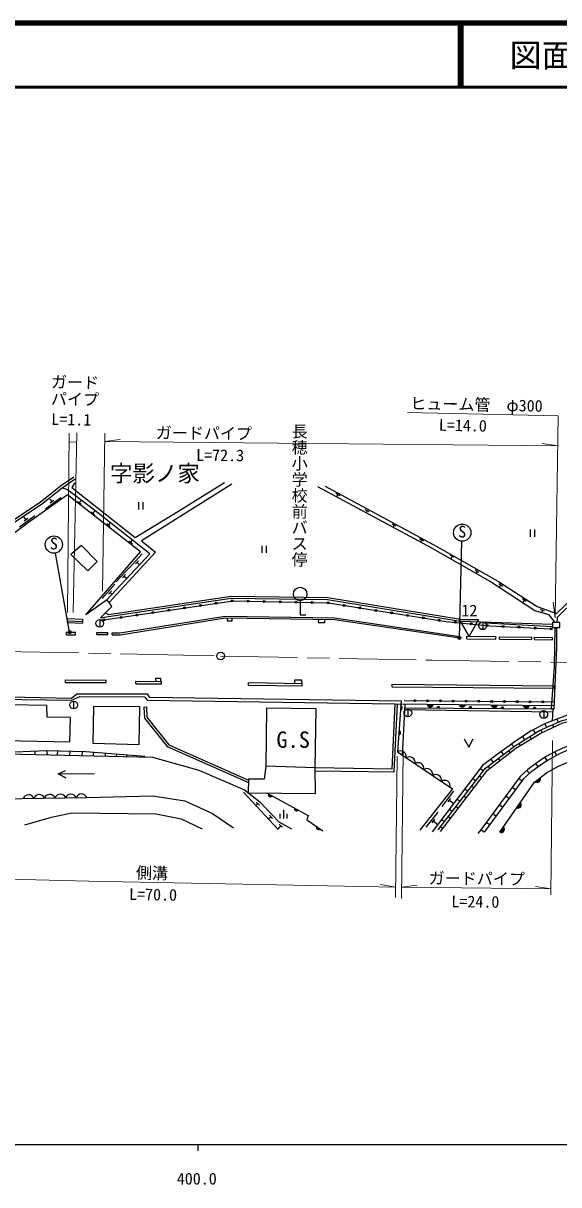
# Model space of a CAD drawing. Units: millimetres at full size, sheet at 1:1000; details may follow other scales. Extents: x 40000 to 680000, y 20000 to 380000.
# Drawn here: x 440784 to 524282, y 198715 to 380000 of the extents above; entities that cross this region are included whole.
import ezdxf
from ezdxf.enums import TextEntityAlignment as Align

# ---------------------------------------------------------------- set-up
doc = ezdxf.new("R2010")
doc.units = ezdxf.units.MM
doc.header["$LTSCALE"] = 1000
doc.linetypes.add('CHAIN', pattern=[18.5, 12, -1.5, 3.5, -1.5])
for name, color, linetype, lineweight in [('M-BGD', 7, 'Continuous', 25), ('M-BGD-EXST', 7, 'Continuous', 25), ('M-BMK', 2, 'CHAIN', 13), ('M-BMK-SRVR', 3, 'Continuous', 25), ('M-STR-HTXT', 7, 'Continuous', 13), ('M-TTL', 2, 'Continuous', 140), ('M-TTL-BAND', 7, 'Continuous', 25), ('M-TTL-LINE', 7, 'Continuous', 50)]:
    doc.layers.add(name, color=color, linetype=linetype, lineweight=lineweight)
doc.layers.add('M-BMK-HTXT', color=7, linetype='Continuous')
doc.layers.add('M-TTL-TXT', color=7, linetype='Continuous')
doc.styles.add('@ＭＳ ゴシック', font='')
doc.styles.add('ＭＳ ゴシック', font='')
doc.styles.get('@ＭＳ ゴシック').set_extended_font_data('@MS Gothic')
doc.styles.get('ＭＳ ゴシック').set_extended_font_data('MS Gothic')

msp = doc.modelspace()

# ---------------------------------------------------------------- hatches: boundary and pattern name
at = {"layer": 'M-BGD'}
for points in [[(499626, 272840), (499631, 273466, -0.84072)], [(503743, 273710), (504734, 273702, -0.82183)], [(505305, 273131), (505706, 273128, 0.4608), (505507, 273364, 0.4608)], [(508743, 273667), (509733, 273658, -0.82183)], [(510304, 273089), (510706, 273086, 0.4608), (510507, 273322, 0.4608)], [(513743, 273623), (514733, 273614, -0.82183)], [(515304, 273047), (515706, 273044, 0.4608), (515507, 273281, 0.4608)], [(518742, 273579), (519733, 273571, -0.82183)], [(520304, 273005), (520706, 273002, 0.4608), (520507, 273239, 0.4608)], [(499332, 268962), (499380, 269586, -0.84072)], [(520596, 261642), (521381, 262246, -0.82183)], [(479014, 259694), (479565, 259396, -0.84072)], [(483093, 257489), (483644, 257192, -0.84072)], [(517733, 257549), (518295, 258365, -0.82183)], [(486542, 254602), (487058, 254247, -0.84072)], [(515096, 253726), (515658, 254542, -0.82183)]]:
    msp.add_hatch(color=256, dxfattribs=at).paths.add_polyline_path(points)
at = {"layer": 'M-BGD-EXST'}
for points in [[(448238, 285083, -1), (447799, 284844, -0.41421), (447899, 285183, -0.41421)], [(509000, 284196, -1), (508561, 283957, -0.41421), (508661, 284296, -0.41421)]]:
    msp.add_hatch(color=256, dxfattribs=at).paths.add_polyline_path(points)

# ---------------------------------------------------------------- linework, layer by layer
at = {"layer": 'M-BGD'}
for p, q in [((490139, 306254), (489529, 306596)), ((489834, 306425), (489635, 306071)), ((444231, 304222), (446667, 305973)), ((445274, 305341), (444990, 305736)), ((444990, 305137), (445558, 305545)), ((449261, 305359), (449808, 304922)), ((449534, 305140), (449852, 305538)), ((458741, 305238), (458741, 304120)), ((459408, 305238), (459408, 304120)), ((440177, 301383), (442578, 303182)), ((441198, 302523), (440873, 302955)), ((451382, 303737), (451904, 303271)), ((451643, 303504), (451993, 303897)), ((494719, 303753), (494093, 304066)), ((494406, 303909), (494247, 303589)), ((440917, 302313), (441478, 302733)), ((453831, 301911), (454356, 301448)), ((454093, 301679), (454389, 302015)), ((498923, 301525), (498283, 301808)), ((498603, 301666), (498452, 301327)), ((519847, 300965), (519847, 299847)), ((520513, 300965), (520513, 299847)), ((457282, 299242), (457798, 298770)), ((457540, 299006), (457824, 299317)), ((503189, 299179), (502571, 299507)), ((502880, 299343), (502715, 299033)), ((477990, 298450), (477990, 297332)), ((478656, 298450), (478656, 297332)), ((459313, 297170), (457289, 294956)), ((458759, 296119), (458286, 295602)), ((458523, 295860), (458934, 295484)), ((507950, 296651), (507339, 296993)), ((507645, 296822), (507412, 296406)), ((457304, 295009), (455282, 292793)), ((456751, 293957), (456279, 293440)), ((456515, 293699), (456913, 293335)), ((511844, 294279), (511252, 294653)), ((511548, 294466), (511349, 294152)), ((455073, 292460), (453100, 290199)), ((515507, 292108), (514918, 292486)), ((515213, 292297), (514985, 291943)), ((454543, 291396), (454083, 290869)), ((454313, 291132), (454603, 290879)), ((519200, 289750), (518623, 290147)), ((483963, 289859), (483963, 287684)), ((518911, 289948), (518634, 289545)), ((522061, 288235), (521411, 288495)), ((521736, 288365), (521590, 288001)), ((447675, 286464), (447702, 287090)), ((447675, 286464), (450007, 286361)), ((447687, 286749), (450019, 286645)), ((447702, 287090), (450034, 286987)), ((450034, 286987), (450007, 286361)), ((452708, 286928), (452708, 285728)), ((483963, 287684), (484853, 287684)), ((508922, 286704), (508970, 287003)), ((508922, 286704), (523282, 286228)), ((512423, 286553), (512423, 285353)), ((447531, 284967), (448947, 284971)), ((447532, 284541), (447531, 284967)), ((448949, 284545), (448947, 284971)), ((452242, 284909), (453968, 284930)), ((452246, 284596), (452242, 284909)), ((453972, 284617), (453968, 284930)), ((454673, 284571), (454673, 284832)), ((523282, 285815), (512855, 286355)), ((447532, 284541), (448949, 284545)), ((452246, 284596), (453972, 284617)), ((508481, 284105), (508519, 284363)), ((509935, 283936), (509940, 284321)), ((509935, 283936), (514463, 283878)), ((509940, 284321), (514468, 284264)), ((514463, 283878), (514468, 284264)), ((515034, 283871), (515039, 284256)), ((515034, 283871), (520083, 283806)), ((515039, 284256), (520088, 284192)), ((520083, 283806), (520088, 284192)), ((520511, 283801), (520516, 284186)), ((520511, 283801), (523300, 283765)), ((520516, 284186), (523305, 284151)), ((523300, 283765), (523305, 284151)), ((447348, 277103), (447350, 277503)), ((447350, 277503), (453713, 277480)), ((453711, 277080), (453713, 277480)), ((447348, 277103), (453711, 277080)), ((458352, 276918), (458356, 277318)), ((458352, 276918), (462353, 276876)), ((458356, 277318), (462357, 277276)), ((462353, 276876), (462353, 277276)), ((475916, 276694), (475922, 277094)), ((475916, 276694), (484290, 276566)), ((475922, 277094), (484296, 276966)), ((484290, 276566), (484296, 276966)), ((498300, 276425), (498303, 276825)), ((498300, 276425), (523552, 276211)), ((498303, 276825), (523555, 276611)), ((523552, 276211), (523555, 276611)), ((448644, 274197), (448644, 272997)), ((498743, 273754), (523609, 273537)), ((499733, 274259), (499129, 266277)), ((500272, 273741), (499871, 265779)), ((500182, 274288), (523625, 274065)), ((500229, 272906), (523327, 272546)), ((500305, 273173), (523125, 272982)), ((500755, 272956), (500755, 271756)), ((521949, 272714), (521949, 271514)), ((523352, 272980), (523245, 271116)), ((522129, 270680), (522397, 270094)), ((523306, 270510), (523482, 270126)), ((524003, 271392), (524216, 270925)), ((518607, 268641), (518917, 268134)), ((519770, 268656), (519990, 268296)), ((520294, 269716), (520623, 269178)), ((521487, 269679), (521663, 269295)), ((516911, 267480), (517222, 267074)), ((518064, 267612), (518285, 267252)), ((442615, 266405), (442604, 265860)), ((444410, 266477), (444503, 265820)), ((446109, 266438), (446096, 265786)), ((448025, 266395), (448012, 265746)), ((449952, 266350), (449938, 265705)), ((451701, 266246), (451689, 265668)), ((453575, 266098), (453566, 265628)), ((455301, 265962), (455293, 265591)), ((456913, 265835), (456907, 265557)), ((499129, 266277), (507737, 260502)), ((513681, 265119), (514046, 264643)), ((514840, 265251), (515096, 264916)), ((515281, 266320), (515634, 265859)), ((516428, 266466), (516685, 266131)), ((522481, 264919), (522138, 265423)), ((523974, 265731), (523685, 266268)), ((512076, 263696), (512555, 263330)), ((513252, 264035), (513508, 263700)), ((519732, 262922), (519323, 263374)), ((521079, 263957), (520713, 264444)), ((510865, 262105), (511340, 261741)), ((511947, 262536), (512283, 262279)), ((518523, 261734), (518033, 262096)), ((475118, 259968), (480535, 254145)), ((507737, 260502), (502629, 254064)), ((507868, 260123), (506046, 257740)), ((509518, 259358), (509853, 259102)), ((509653, 260513), (510125, 260153)), ((510732, 260947), (511068, 260691)), ((516505, 258998), (516014, 259360)), ((517514, 260366), (517024, 260728)), ((477341, 258215), (477046, 257896)), ((477598, 257978), (477084, 258453)), ((507408, 259027), (506983, 258471)), ((507195, 258749), (507900, 258210)), ((508303, 257770), (508638, 257513)), ((508442, 258922), (508910, 258564)), ((515495, 257630), (515005, 257992)), ((479422, 256118), (479032, 255761)), ((479658, 255860), (479185, 256376)), ((480858, 255895), (480858, 256592)), ((481391, 255895), (481391, 257223)), ((481924, 255895), (481924, 256592)), ((505415, 256856), (503541, 254514)), ((504931, 255771), (504494, 255224)), ((506019, 255739), (506480, 255387)), ((507088, 256181), (507423, 255925)), ((507230, 257331), (507695, 256975)), ((514486, 256262), (513996, 256624)), ((480940, 254775), (480459, 254227)), ((481203, 254543), (480678, 255006)), ((504712, 255497), (505410, 254939)), ((505873, 254592), (506208, 254336)), ((512138, 254106), (511677, 253535)), ((512628, 253745), (512138, 254106)), ((513477, 254894), (512986, 255256))]:
    msp.add_line(p, q, dxfattribs=at)
for points in [[(417393, 287825), (430466, 296647), (443403, 305269), (446605, 307787), (448659, 309201)], [(418057, 287816), (430678, 296332), (443625, 304962), (446830, 307481), (448874, 308889)], [(448845, 308279), (448342, 307546), (458220, 299727), (464898, 303801), (472140, 308328)], [(452841, 287220), (454594, 288959), (454177, 289580), (453751, 289973), (450556, 287674), (459042, 297516), (447709, 306389), (441579, 302074), (425054, 289674), (422981, 287770)], [(453751, 289973), (460536, 297187), (451688, 304137), (447693, 307187), (446830, 307481)], [(473331, 308063), (459205, 299235), (461389, 297427), (454177, 289580)], [(523723, 286469), (522781, 287681), (520564, 288276), (513482, 292931), (504481, 298083), (486708, 307645)], [(487880, 307738), (505291, 298327), (514901, 292876), (520929, 288964), (523956, 287890), (529355, 293067), (537775, 301362), (531698, 307431)], [(544561, 307437), (524018, 287235), (524001, 286469)], [(452841, 287220), (454074, 287422), (473220, 290271), (488237, 290057), (508922, 286704)], [(453582, 287955), (454073, 287728), (473200, 290575), (488263, 290360), (508970, 287003)], [(453360, 286874), (473531, 289870), (488331, 289525), (506752, 286635), (513509, 285970), (523078, 285471)], [(454673, 284832), (455852, 284832), (472283, 287463), (489333, 287203), (508519, 284363)], [(454673, 284571), (455873, 284571), (472302, 287201), (489311, 286942), (508481, 284105)], [(472618, 287197), (472585, 286740), (473354, 286718), (473362, 287185)], [(486801, 286980), (486777, 286493), (487806, 286486), (487813, 286964)], [(523677, 285678), (523572, 279595), (523125, 272982), (523578, 272978), (523992, 282586), (523992, 285678)], [(461502, 277285), (461479, 277775), (462173, 277798), (462167, 277278)], [(483149, 276983), (483150, 277521), (484167, 277498), (484159, 276968)], [(428850, 274628), (428885, 275079), (448317, 274680), (449118, 275320), (460131, 275355), (460419, 274826), (499733, 274259)], [(428850, 274628), (448317, 274337), (449605, 274920), (459694, 274872), (460087, 274350), (498743, 273754)], [(498743, 273754), (498263, 263564), (486323, 263774)], [(486327, 263318), (498637, 263141), (499128, 273751)], [(459603, 273243), (460025, 273298), (460062, 271686), (463490, 267359), (475891, 261871)], [(459603, 273243), (459679, 271561), (463227, 267100), (475884, 261494)], [(486323, 263774), (486441, 273002), (478688, 273087), (478589, 264041)], [(543987, 273356), (533319, 273198), (529343, 272803), (525661, 271999), (522306, 270772), (519992, 269558), (517695, 268038), (514663, 265880), (512407, 264131), (504555, 253817)], [(505501, 254107), (512872, 263744), (517368, 267186), (521306, 269596), (524800, 271192), (529222, 272266), (533521, 272836), (543991, 272934)], [(505501, 254107), (512872, 263744), (517368, 267186), (521306, 269596), (524800, 271192), (529222, 272266), (533521, 272836), (543991, 272934)], [(505837, 253850), (513173, 263443), (517607, 266837), (521505, 269222), (524938, 270791), (529299, 271851), (533550, 272414), (543995, 272511)], [(552189, 273408), (551836, 273074), (550316, 271566), (548574, 270339), (546695, 269845), (544252, 269410), (537854, 269426), (535826, 269308), (533378, 269066), (530643, 268692), (528590, 268201), (526146, 267402), (524105, 266494), (522221, 265479), (520852, 264548), (519487, 263521), (518283, 262435), (512138, 254106)], [(552677, 273405), (552291, 272915), (550496, 271220), (548621, 269955), (546797, 269360), (544296, 268914), (537876, 268817), (535874, 268701), (533449, 268460), (530755, 268093), (528756, 267614), (526365, 266832), (524373, 265947), (522538, 264958), (521206, 264053), (519875, 263051), (518737, 262024), (512628, 253745)], [(515096, 253726), (520508, 261574), (522356, 262997), (524252, 264056), (526202, 264857), (530023, 265831), (532543, 266330), (535031, 266595), (537659, 266772), (545728, 266577), (549794, 267908), (556540, 271527), (557468, 269931)], [(509523, 268325), (510239, 267030), (510955, 268325)], [(435823, 266131), (444410, 266477), (450555, 266337), (459732, 265613)], [(435857, 266003), (460950, 265472), (468162, 263408), (475267, 260359), (477656, 258473), (480618, 255375), (482592, 254267)], [(451885, 262785), (446253, 262875), (447420, 262202), (446253, 262875), (447375, 263391)], [(430563, 259318), (437161, 258972), (450685, 259158)], [(450685, 259158), (460979, 259440), (465987, 258640), (470284, 256636), (473579, 254441)], [(478695, 259866), (485207, 256347), (484988, 255670), (487478, 253959)], [(441024, 254897), (445191, 256087), (448340, 256739), (461497, 256606), (465385, 255836), (468668, 254281)]]:
    msp.add_lwpolyline(points, dxfattribs=at)
for points in [[(449866, 298484), (448227, 297062), (450844, 294527), (452324, 296006)], [(510291, 284317), (508791, 286915), (511791, 286915)], [(523282, 285678), (524470, 285678), (524470, 286469), (523282, 286469)], [(432869, 273732), (432841, 268152), (448062, 267840), (448175, 271664), (444490, 271721), (444462, 273505)], [(451751, 273344), (451619, 267637), (458850, 267447), (458937, 273301)], [(478589, 264041), (478342, 262017), (475894, 262017), (475851, 259898), (486355, 259782), (486323, 263774)]]:
    msp.add_lwpolyline(points, close=True, dxfattribs=at)
for centre, radius in [((483963, 290909), 1050), ((463463, 288375), 150), ((465936, 288742), 150), ((468409, 289109), 150), ((470882, 289477), 150), ((473355, 289844), 150), ((475852, 289816), 150), ((478352, 289758), 150), ((480851, 289700), 150), ((483350, 289641), 150), ((485849, 289583), 150), ((488349, 289523), 150), ((490818, 289135), 150), ((493288, 288747), 150), ((495758, 288360), 150), ((452708, 286328), 600), ((453360, 286874), 150), ((456045, 287273), 150), ((458518, 287640), 150), ((460990, 288007), 150), ((498228, 287972), 150), ((500698, 287585), 150), ((503167, 287197), 150), ((505637, 286810), 150), ((508117, 286501), 150), ((512423, 285953), 600), ((510605, 286256), 150), ((513093, 286011), 150), ((515588, 285862), 150), ((518085, 285732), 150), ((520581, 285602), 150), ((523078, 285471), 150), ((448644, 273597), 600), ((501824, 274272), 150), ((503824, 274253), 150), ((505823, 274233), 150), ((507823, 274214), 150), ((509823, 274194), 150), ((511823, 274174), 150), ((513823, 274155), 150), ((515823, 274135), 150), ((517823, 274115), 150), ((519823, 274096), 150), ((521823, 274076), 150), ((500755, 272356), 600), ((521949, 272114), 600)]:
    msp.add_circle(centre, radius, dxfattribs=at)
for centre, radius, start, end in [((499574, 273153), 318, 279.39042, 79.60815), ((504239, 273804), 505, 190.67019, 348.32838), ((505506, 273161), 203, 350.55866, 188.48205), ((509239, 273760), 505, 190.67019, 348.32838), ((510506, 273119), 203, 350.55866, 188.48205), ((514239, 273716), 505, 190.67019, 348.32838), ((515505, 273077), 203, 350.55866, 188.48205), ((519239, 273673), 505, 190.67019, 348.32838), ((520505, 273035), 203, 350.55866, 188.48205), ((499302, 269278), 318, 275.56884, 75.78658), ((499631, 265545), 886, 347.86018, 124.42833), ((501001, 264626), 886, 347.86018, 124.42833), ((502371, 263707), 886, 347.86018, 124.42833), ((503741, 262788), 886, 347.86018, 124.42833), ((505112, 261868), 886, 347.86018, 124.42833), ((506482, 260949), 886, 347.86018, 124.42833), ((520929, 262021), 505, 228.7779, 26.4361), ((441614, 258705), 886, 22.50487, 159.07301), ((443264, 258728), 886, 22.50487, 159.07301), ((444914, 258751), 886, 22.50487, 159.07301), ((446564, 258773), 886, 22.50487, 159.07301), ((448214, 258796), 886, 22.50487, 159.07301), ((449863, 258819), 886, 22.50487, 159.07301), ((479315, 259593), 318, 161.50471, 321.72245), ((483395, 257389), 318, 161.50471, 321.72245), ((517933, 258013), 505, 246.577, 44.23519), ((486831, 254469), 318, 155.3807, 315.59843), ((515297, 254190), 505, 246.577, 44.23519)]:
    msp.add_arc(centre, radius, start, end, dxfattribs=at)
at = {"layer": 'M-BGD-EXST'}
for p, q in [((508781, 284076), (509189, 299140)), ((448018, 284964), (445794, 297308))]:
    msp.add_line(p, q, dxfattribs=at)
for centre, radius in [((509226, 300489), 1350), ((445554, 298636), 1350), ((448018, 284964), 250), ((508781, 284076), 250)]:
    msp.add_circle(centre, radius, dxfattribs=at)
at = {"layer": 'M-BMK'}
msp.add_lwpolyline([(287587, 284836), (305190, 284484), (320269, 284186), (339938, 283989), (358183, 283677), (371711, 283327), (419960, 282400), (437438, 281957), (458566, 281534), (471549, 281238), (504515, 280575), (526986, 280232), (554111, 279850), (571454, 279581)], dxfattribs=at)
at = {"layer": 'M-BMK-SRVR'}
msp.add_circle((471549, 281238), 600, dxfattribs=at)
at = {"layer": 'M-STR-HTXT'}
for p, q in [((447955, 316037), (447675, 288034)), ((448590, 288048), (449153, 316098)), ((453484, 315999), (453160, 291373)), ((447941, 314658), (449123, 314634)), ((453467, 314698), (455901, 315016)), ((524135, 314028), (453467, 314698)), ((524135, 314028), (521707, 314393)), ((523729, 287198), (523424, 289634)), ((523064, 243979), (523313, 268036)), ((498838, 243548), (499105, 265585)), ((500036, 266229), (499761, 243369)), ((498858, 245176), (496434, 245565)), ((499783, 245165), (502217, 245481)), ((499783, 245165), (523074, 244924)), ((523074, 244924), (520646, 245291))]:
    msp.add_line(p, q, dxfattribs=at)
for points in [[(523729, 287198), (524206, 318751), (500685, 319233)], [(428220, 246663), (450989, 246106), (498858, 245176)]]:
    msp.add_lwpolyline(points, dxfattribs=at)
at = {"layer": 'M-TTL'}
msp.add_line((680000, 380000), (40000, 380000), dxfattribs=at)
at = {"layer": 'M-TTL-BAND'}
for p, q in [((40000, 205000), (579000, 205000)), ((468000, 205000), (468000, 204000))]:
    msp.add_line(p, q, dxfattribs=at)
at = {"layer": 'M-TTL-LINE'}
for p, q in [((508747, 380000), (508747, 370000)), ((509247, 380000), (509247, 370000)), ((40000, 370000), (680000, 370000))]:
    msp.add_line(p, q, dxfattribs=at)

# ---------------------------------------------------------------- texts
at = {"layer": 'M-BGD', "style": 'ＭＳ ゴシック'}
msp.add_text('12', height=1833, dxfattribs=at).set_placement((509101, 286874), align=Align.BOTTOM_LEFT)
at = {"layer": 'M-BGD-EXST', "style": 'ＭＳ ゴシック'}
for p in [(508571, 299197), (444899, 297344)]:
    msp.add_text('S', height=1833, rotation=358.508, dxfattribs=at).set_placement(p, align=Align.BOTTOM_LEFT)
at = {"layer": 'M-BMK-HTXT', "style": '@ＭＳ ゴシック'}
msp.add_text('長穂小学校前バス停', height=1833, rotation=270, dxfattribs=at).set_placement((483852, 317568), align=Align.MIDDLE_LEFT)
at = {"layer": 'M-BMK-HTXT', "style": 'ＭＳ ゴシック'}
msp.add_text('字影ノ家', height=2566, dxfattribs=at).set_placement((454313, 307693), align=Align.BOTTOM_LEFT)
msp.add_text('G.S', height=2566, dxfattribs=at).set_placement((482872, 268187), align=Align.MIDDLE_CENTER)
at = {"layer": 'M-STR-HTXT', "style": 'ＭＳ ゴシック'}
for s, rotation, p in [('ガード', 358.851, (445071, 322572)), ('パイプ', 358.851, (445071, 319937)), ('ヒューム管\u3000φ300', 358.824, (501112, 319225)), ('L=1.1', 358.851, (445131, 316763)), ('L=14.0', 358.824, (505558, 315852)), ('ガードパイプ', 359.457, (461441, 314622)), ('L=72.3', 359.457, (467729, 311149)), ('側溝', 358.887, (458333, 245963)), ('ガードパイプ', 359.408, (503984, 245121)), ('L=70.0', 358.887, (457260, 242629)), ('L=24.0', 359.408, (507529, 241480))]:
    msp.add_text(s, height=1833, rotation=rotation, dxfattribs=at).set_placement(p, align=Align.BOTTOM_LEFT)
at = {"layer": 'M-TTL-BAND', "style": 'ＭＳ ゴシック'}
msp.add_text('400.0', height=1833, dxfattribs=at).set_placement((467844, 198195), align=Align.BOTTOM_CENTER)
at = {"layer": 'M-TTL-TXT', "style": 'ＭＳ ゴシック'}
msp.add_text('図面番号', height=3666, dxfattribs=at).set_placement((526622, 375000), align=Align.MIDDLE_CENTER)

doc.saveas('drawing.dxf')
